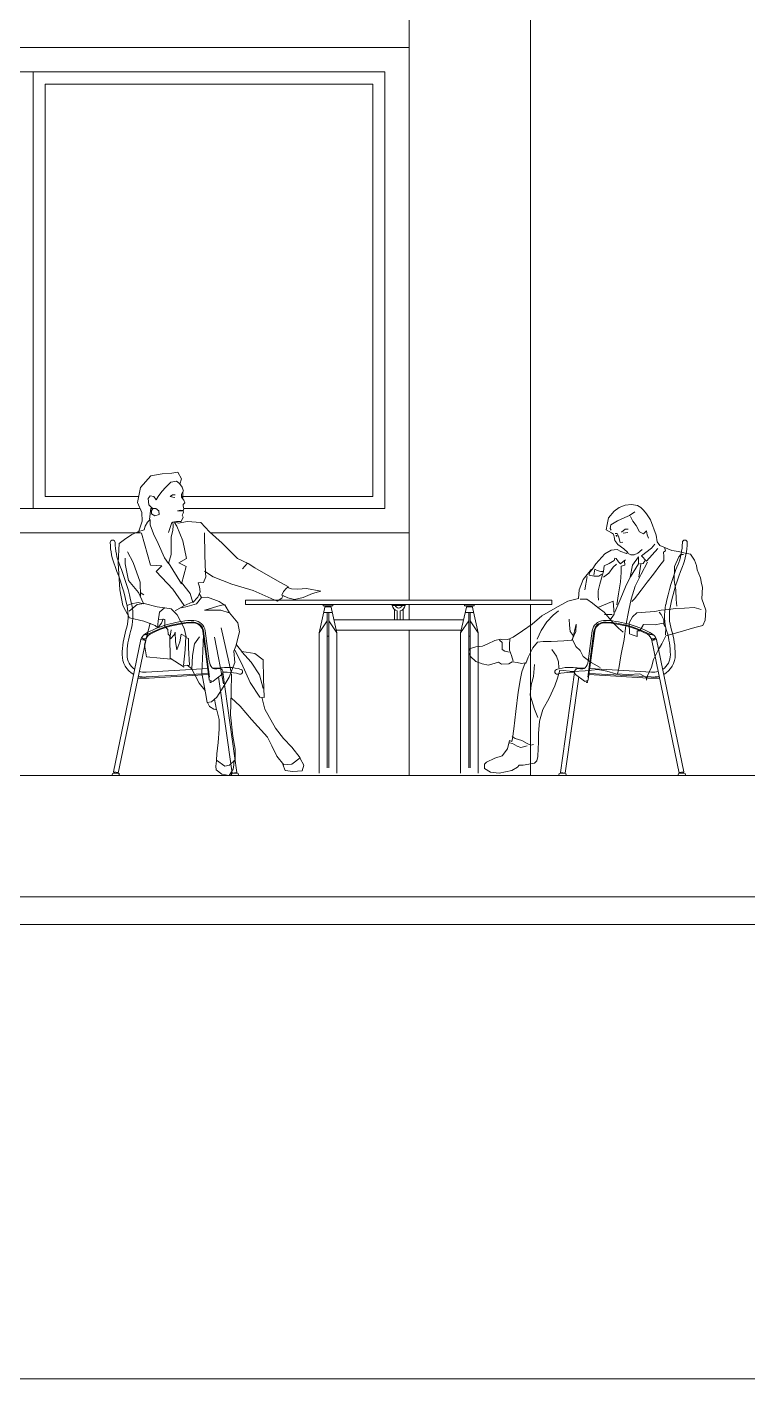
# Model space of a CAD drawing. Header units: metres. Extents: x -48 to 2360, y -1392 to 453.
# Drawn here: x 1316.73 to 1319.7, y 354.5 to 360.07 of the extents above; entities that cross this region are included whole.
import ezdxf

# ---------------------------------------------------------------- set-up
doc = ezdxf.new("R2010")
doc.units = ezdxf.units.M
doc.layers.get('0').update_dxf_attribs({"color": 200})
for name, color, linetype, lineweight in [('corte1', 211, 'Continuous', 20), ('corte2', 213, 'Continuous', 9), ('corte3', 215, 'Continuous', 5), ('Personas', 3, 'Continuous', 0)]:
    doc.layers.add(name, color=color, linetype=linetype, lineweight=lineweight)

# ---------------------------------------------------------------- blocks, each defined once
blk = doc.blocks.new('Pil401-l')
for p, q in [((-0.0187, 0.0153), (0.0941, 0.56)), ((0.1138, 0.5568), (0.094, 0.56)), ((0.1122, 0.5638), (0.1031, 0.5641)), ((0.1091, 0.562), (0.1041, 0.562)), ((0.1042, 0.5641), (0.1042, 0.5623)), ((0.1092, 0.5639), (0.1092, 0.5622)), ((0.3756, 0.3951), (0.3487, 0.5943)), ((0.3772, 0.405), (0.3517, 0.5947)), ((0.3759, 0.4706), (0.3587, 0.5956)), ((0, 0.01), (0.1138, 0.5568)), ((0.1286, 0.4018), (0.0815, 0.4018)), ((0.3694, 0.4408), (0.1151, 0.4261)), ((0.3721, 0.4209), (0.1162, 0.4061)), ((0.3724, 0.4159), (0.1286, 0.4018)), ((0.376, 0.3934), (0.3906, 0.3879)), ((0.3802, 0.3918), (0.3784, 0.3863)), ((0.4216, 0.4438), (0.3909, 0.442)), ((0.4274, 0.4168), (0.3912, 0.3883)), ((0.4159, 0.4415), (0.4074, 0.4403)), ((0.4701, 0.0098), (0.4143, 0.4065)), ((0.4497, 0.4253), (0.4317, 0.4253)), ((0.4899, 0.0126), (0.4317, 0.4246)), ((0.458, 0.4453), (0.4544, 0.4453)), ((0.3832, 0.3847), (0.3784, 0.3863)), ((0.3849, 0.39), (0.3832, 0.3847)), ((0.0001, 0), (-0.0201, 0)), ((-0.02, 0.01), (-0.01, 0.01)), ((0.0011, 0.012), (-0.0187, 0.0153)), ((-0.0177, 0.0151), (-0.0182, 0.0119)), ((-0.0182, 0.0119), (-0.0176, 0.01)), ((-0.0182, 0.0119), (-0.0067, 0.01)), ((0, 0.01), (-0.01, 0.01)), ((0.0001, 0.0122), (-0.0003, 0.0101)), ((0.0028, 0.0001), (0.0028, 0.0001)), ((0.4701, 0.0098), (0.4899, 0.0126)), ((0.4715, 0), (0.4917, 0)), ((0.4716, 0.01), (0.4816, 0.01)), ((0.4916, 0), (0.4716, 0)), ((0.4916, 0.01), (0.4816, 0.01)), ((0.4891, 0.0109), (0.4827, 0.01)), ((0.4891, 0.0109), (0.4886, 0.01)), ((0.4891, 0.0109), (0.4889, 0.0124)), ((0.4917, 0), (0.4917, 0))]:
    blk.add_line(p, q)
for centre, radius, start, end in [((-0.0227, 0.9601), 0.01, 0, 180), ((0.2479, 0.9657), 0.2806, 181.1558, 201.8805), ((0.2489, 0.9657), 0.2617, 181.1726, 202.1671), ((-0.9072, 0.5009), 0.9644, 11.8506, 21.9356), ((-0.9072, 0.5009), 0.9844, 11.8506, 21.9356), ((-0.159, 0.6579), 0.2, 343.0063, 11.8506), ((-0.159, 0.6579), 0.22, 343.0063, 11.8506), ((0.3261, 0.2016), 0.4383, 93.3502, 119.4895), ((0.3261, 0.2016), 0.4283, 93.3502, 117.0283), ((0.3261, 0.2016), 0.4313, 93.3502, 115.5369), ((0.3048, 0.3035), 0.3357, 88.715, 90.7414), ((0.3059, 0.5213), 0.111, 86.882, 92.5649), ((0.3059, 0.5368), 0.0925, 86.428, 93.0143), ((0.3091, 0.5892), 0.04, 7.3863, 86.2271), ((0.3091, 0.5892), 0.04, 7.3863, 86.2271), ((0.3091, 0.5892), 0.043, 7.3863, 86.2271), ((0.3091, 0.5892), 0.05, 7.3863, 86.2271), ((0.3091, 0.5892), 0.05, 7.3863, 86.2271), ((0.3687, 0.4966), 0.3519, 163.0063, 179.7384), ((0.3687, 0.4966), 0.3319, 163.0063, 179.7384), ((0.1291, 0.5526), 0.0358, 121.5877, 168.0563), ((0.1037, 0.5694), 0.00534, 141.4079, 263.3509), ((0.111, 0.5683), 0.0121, 88.6738, 125.68), ((0.1066, 0.5626), 0.00256, 192.8865, 347.5257), ((0.1097, 0.6188), 0.0385, 272.3589, 299.3425), ((0.1131, 0.5679), 0.00417, 258.0333, 337.7457), ((0.154, 0.5489), 0.041, 123.3762, 168.8781), ((0.2648, 0.3112), 0.3061, 114.0284, 116.4248), ((0.1081, 0.497), 0.0913, 179.2714, 241.401), ((0.1081, 0.497), 0.0713, 179.2714, 236.4431), ((0.4303, 0.479), 0.0551, 188.7895, 219.6741), ((0.1081, 0.497), 0.0913, 254.0764, 275.0885), ((0.1081, 0.497), 0.0713, 252.9043, 275.0885), ((0.3855, 0.3965), 0.01, 187.6671, 198.1485), ((0.4013, 0.4624), 0.0229, 234.1401, 285.4213), ((0.4164, 0.4262), 0.0153, 347.3281, 91.7509), ((-0.0179, 10.3592), 9.9252, 272.53827, 272.72763), ((0.4216, 0.425), 0.01, 305.1259, 347.3281), ((0.4534, 0.2641), 0.1612, 92.2429, 92.3036), ((0.4534, 0.2641), 0.1612, 72.9783, 91.3695), ((0.4534, 0.2641), 0.1812, 72.9783, 88.5456), ((0.5036, 0.4279), 0.01, 252.9783, 72.9783), ((0.381, 0.386), 0.00256, 174.4671, 329.1063), ((0.3855, 0.3965), 0.01, 301.0838, 305.1259), ((-0.02, 0.005), 0.005, 90, 270), ((0, 0.005), 0.005, 270, 90), ((0.4716, 0.005), 0.005, 90, 270), ((0.4916, 0.005), 0.005, 270, 90)]:
    blk.add_arc(centre, radius, start, end)
blk = doc.blocks.new('mu4')
at = {"layer": 'Personas', "linetype": 'Continuous'}
for p, q in [((-0.3076, 1.2329), (-0.3498, 1.1842)), ((-0.2605, 1.241), (-0.3076, 1.2329)), ((-0.2216, 1.2442), (-0.2605, 1.241)), ((-0.1956, 1.2475), (-0.2216, 1.2442)), ((-0.181, 1.2199), (-0.1956, 1.2475)), ((-0.3498, 1.1842), (-0.3628, 1.1225)), ((-0.2459, 1.1858), (-0.2622, 1.1679)), ((-0.2248, 1.2069), (-0.2459, 1.1858)), ((-0.2021, 1.2101), (-0.2248, 1.2069)), ((-0.1891, 1.2004), (-0.2021, 1.2101)), ((-0.1777, 1.1858), (-0.1891, 1.2004)), ((-0.1875, 1.1988), (-0.181, 1.2199)), ((-0.1729, 1.1696), (-0.1777, 1.1858)), ((-0.3628, 1.1225), (-0.3449, 1.0819)), ((-0.3109, 1.1501), (-0.319, 1.1387)), ((-0.319, 1.1387), (-0.3157, 1.1127)), ((-0.2946, 1.1468), (-0.3109, 1.1501)), ((-0.2849, 1.1338), (-0.2946, 1.1468)), ((-0.2768, 1.1468), (-0.2849, 1.1338)), ((-0.2622, 1.1679), (-0.2768, 1.1468)), ((-0.2183, 1.1549), (-0.2281, 1.1468)), ((-0.2281, 1.1468), (-0.2167, 1.1452)), ((-0.207, 1.1549), (-0.2183, 1.1549)), ((-0.2167, 1.1452), (-0.2086, 1.1436)), ((-0.181, 1.1566), (-0.1761, 1.1679)), ((-0.181, 1.1452), (-0.181, 1.1566)), ((-0.1713, 1.1322), (-0.181, 1.1452)), ((-0.1761, 1.1679), (-0.1761, 1.1566)), ((-0.1761, 1.1566), (-0.1761, 1.142)), ((-0.1745, 1.1144), (-0.168, 1.1209)), ((-0.168, 1.1209), (-0.1713, 1.1322)), ((-0.3449, 1.0819), (-0.3433, 1.0462)), ((-0.3157, 1.1127), (-0.2995, 1.0965)), ((-0.3125, 1.0527), (-0.3076, 1.0998)), ((-0.2995, 1.0965), (-0.3044, 1.09)), ((-0.3044, 1.09), (-0.3044, 1.0754)), ((-0.3044, 1.0754), (-0.2914, 1.0673)), ((-0.2865, 1.0981), (-0.2995, 1.0998)), ((-0.2914, 1.0673), (-0.2735, 1.0738)), ((-0.2751, 1.0884), (-0.2865, 1.0981)), ((-0.2735, 1.0738), (-0.2751, 1.0884)), ((-0.1842, 1.0916), (-0.1972, 1.0884)), ((-0.1972, 1.0884), (-0.1859, 1.0884)), ((-0.1859, 1.0884), (-0.1745, 1.0884)), ((-0.1745, 1.09), (-0.1842, 1.0916)), ((-0.1826, 1.0446), (-0.1745, 1.0624)), ((-0.1777, 1.0705), (-0.1745, 1.0786)), ((-0.1745, 1.0624), (-0.1777, 1.0705)), ((-0.1745, 1.1095), (-0.1745, 1.1144)), ((-0.1713, 1.0965), (-0.1745, 1.1095)), ((-0.1745, 1.0884), (-0.1713, 1.0965)), ((-0.1729, 1.0835), (-0.1745, 1.0884)), ((-0.1745, 1.0786), (-0.1729, 1.0835)), ((-0.3547, 1.004), (-0.3855, 0.991)), ((-0.3352, 1.0105), (-0.3612, 1.0024)), ((-0.3433, 1.0462), (-0.3563, 1.004)), ((-0.3303, 1.0251), (-0.3352, 1.0105)), ((-0.3206, 1.0413), (-0.3303, 1.0251)), ((-0.3125, 1.0494), (-0.3206, 1.0413)), ((-0.3109, 1.0527), (-0.3109, 1.03)), ((-0.3109, 1.03), (-0.2962, 0.9942)), ((-0.2346, 0.9991), (-0.2216, 1.0397)), ((-0.2232, 0.9796), (-0.2167, 1.0088)), ((-0.2216, 1.0397), (-0.2021, 1.0446)), ((-0.2151, 1.0267), (-0.2167, 1.0429)), ((-0.2167, 1.0088), (-0.2151, 1.0267)), ((-0.194, 1.0381), (-0.2118, 1.0429)), ((-0.2102, 1.0397), (-0.2005, 1.0251)), ((-0.2021, 1.0446), (-0.1826, 1.0446)), ((-0.2005, 1.0251), (-0.1761, 0.965)), ((-0.1583, 1.0446), (-0.194, 1.0381)), ((-0.1015, 1.0397), (-0.1583, 1.0446)), ((-0.0657, 1.0024), (-0.1015, 1.0397)), ((-0.4375, 0.9537), (-0.4423, 0.8741)), ((-0.4164, 0.9699), (-0.4375, 0.9537)), ((-0.3855, 0.991), (-0.4164, 0.9699)), ((-0.3612, 1.0024), (-0.3466, 0.9959)), ((-0.3466, 0.9959), (-0.3092, 0.8644)), ((-0.2962, 0.9942), (-0.2768, 0.9537)), ((-0.2768, 0.9537), (-0.2508, 0.8952)), ((-0.2232, 0.9537), (-0.2232, 0.9796)), ((-0.2232, 0.9082), (-0.2232, 0.9537)), ((-0.1761, 0.965), (-0.1599, 0.892)), ((-0.0852, 0.905), (-0.0868, 0.9975)), ((-0.0138, 0.9553), (-0.0657, 1.0024)), ((0.0495, 0.892), (-0.0138, 0.9553)), ((-0.4131, 0.8693), (-0.4131, 0.8936)), ((-0.3807, 0.8757), (-0.4034, 0.9196)), ((-0.2508, 0.8952), (-0.2346, 0.8709)), ((-0.2346, 0.8709), (-0.2232, 0.9082)), ((-0.1599, 0.892), (-0.1924, 0.8741)), ((-0.082, 0.8335), (-0.0852, 0.905)), ((0.0933, 0.8709), (0.0495, 0.892)), ((-0.4423, 0.8741), (-0.4358, 0.7621)), ((-0.4001, 0.8011), (-0.4131, 0.8693)), ((-0.3514, 0.7946), (-0.3807, 0.8757)), ((-0.3092, 0.8644), (-0.2622, 0.8611)), ((-0.2622, 0.8611), (-0.2849, 0.8384)), ((-0.2849, 0.8384), (-0.2167, 0.7654)), ((-0.181, 0.7881), (-0.2346, 0.8741)), ((-0.1924, 0.8741), (-0.1615, 0.8595)), ((-0.1615, 0.8595), (-0.181, 0.7881)), ((-0.0868, 0.84), (-0.0511, 0.8157)), ((0.0901, 0.8709), (0.0706, 0.8498)), ((0.1209, 0.853), (0.0933, 0.8709)), ((0.2248, 0.7946), (0.1209, 0.853)), ((-0.3579, 0.7524), (-0.4001, 0.8011)), ((-0.3498, 0.7361), (-0.3514, 0.7946)), ((-0.181, 0.793), (-0.1453, 0.7475)), ((-0.1128, 0.7913), (-0.0901, 0.793)), ((-0.1063, 0.7751), (-0.1128, 0.7913)), ((-0.0901, 0.793), (-0.0804, 0.8157)), ((-0.0804, 0.8157), (-0.082, 0.8335)), ((-0.0511, 0.8157), (0.0268, 0.7865)), ((0.0268, 0.7865), (0.1144, 0.7605)), ((0.2605, 0.7751), (0.2248, 0.7946)), ((-0.4358, 0.7621), (-0.4229, 0.6988)), ((-0.3384, 0.7069), (-0.3579, 0.7524)), ((-0.3514, 0.7524), (-0.3368, 0.7426)), ((-0.2167, 0.7654), (-0.1696, 0.6988)), ((-0.1453, 0.7475), (-0.1339, 0.7102)), ((-0.1339, 0.7102), (-0.1144, 0.7329)), ((-0.0982, 0.7313), (-0.1193, 0.7053)), ((-0.1144, 0.7329), (-0.1047, 0.754)), ((-0.1079, 0.7475), (-0.0982, 0.7313)), ((-0.1047, 0.754), (-0.1063, 0.7751)), ((-0.1015, 0.7313), (-0.0739, 0.7329)), ((-0.0739, 0.7329), (-0.0252, 0.715)), ((0.1144, 0.7605), (0.2135, 0.7167)), ((0.2135, 0.7167), (0.2329, 0.728)), ((0.2329, 0.741), (0.2394, 0.7556)), ((0.2378, 0.7394), (0.2329, 0.741)), ((0.2329, 0.728), (0.2378, 0.7394)), ((0.2573, 0.7297), (0.2362, 0.7394)), ((0.2394, 0.7556), (0.2524, 0.7702)), ((0.2524, 0.7702), (0.2605, 0.7751)), ((0.2557, 0.7719), (0.2719, 0.767)), ((0.2849, 0.7232), (0.2573, 0.7297)), ((0.2719, 0.767), (0.2979, 0.7654)), ((0.3206, 0.7313), (0.2849, 0.7232)), ((0.2979, 0.7654), (0.3336, 0.7686)), ((0.3595, 0.7475), (0.3206, 0.7313)), ((0.3336, 0.7686), (0.3936, 0.7572)), ((0.3936, 0.7572), (0.3595, 0.7475)), ((-0.4229, 0.6988), (-0.4115, 0.6777)), ((-0.4115, 0.6777), (-0.3953, 0.6469)), ((-0.3888, 0.7053), (-0.405, 0.6988)), ((-0.3644, 0.7021), (-0.3969, 0.6745)), ((-0.3595, 0.7102), (-0.3888, 0.7053)), ((-0.3352, 0.7069), (-0.3644, 0.7021)), ((-0.3368, 0.7053), (-0.3595, 0.7102)), ((-0.2816, 0.6923), (-0.3352, 0.7069)), ((-0.2508, 0.6891), (-0.2816, 0.6923)), ((-0.2768, 0.6339), (-0.2719, 0.6712)), ((-0.2719, 0.6712), (-0.2508, 0.6891)), ((-0.2492, 0.6891), (-0.2232, 0.6842)), ((-0.2232, 0.6842), (-0.1988, 0.6599)), ((-0.1713, 0.6972), (-0.207, 0.6761)), ((-0.1583, 0.6939), (-0.181, 0.6891)), ((-0.1339, 0.7134), (-0.1713, 0.6972)), ((-0.1193, 0.7053), (-0.1583, 0.6939)), ((-0.0187, 0.6793), (-0.0868, 0.6793)), ((-0.0219, 0.6988), (-0.0804, 0.681)), ((-0.0252, 0.715), (-0.0008, 0.6988)), ((-0.0008, 0.7021), (-0.0219, 0.6988)), ((0.0154, 0.668), (-0.0187, 0.6793)), ((-0.0008, 0.6988), (0.017, 0.668)), ((-0.3953, 0.6469), (-0.3368, 0.6339)), ((-0.3368, 0.6339), (-0.2898, 0.616)), ((-0.3109, 0.6258), (-0.3336, 0.5365)), ((-0.2898, 0.616), (-0.2784, 0.6063)), ((-0.28, 0.6063), (-0.2768, 0.6339)), ((-0.2784, 0.6063), (-0.2638, 0.6258)), ((-0.2492, 0.6404), (-0.2751, 0.642)), ((-0.2638, 0.6258), (-0.2573, 0.6436)), ((-0.2492, 0.6112), (-0.2492, 0.6404)), ((-0.1988, 0.6599), (-0.1696, 0.6047)), ((0.017, 0.668), (0.0511, 0.6274)), ((0.0511, 0.6274), (0.0576, 0.5901)), ((-0.2378, 0.5998), (-0.2492, 0.6112)), ((-0.2362, 0.5803), (-0.2378, 0.5998)), ((-0.2264, 0.5689), (-0.2362, 0.5803)), ((-0.2281, 0.4813), (-0.2297, 0.5673)), ((-0.2281, 0.5722), (-0.2232, 0.5982)), ((-0.2264, 0.5608), (-0.2281, 0.5722)), ((-0.2118, 0.5771), (-0.2264, 0.5608)), ((-0.207, 0.5884), (-0.2118, 0.5771)), ((-0.2053, 0.5495), (-0.207, 0.5884)), ((-0.1826, 0.5803), (-0.1875, 0.5478)), ((-0.1615, 0.5689), (-0.1826, 0.5803)), ((-0.1696, 0.6047), (-0.1615, 0.5689)), ((-0.1631, 0.5722), (-0.1664, 0.5154)), ((-0.1518, 0.5625), (-0.1631, 0.5657)), ((-0.1518, 0.5235), (-0.1518, 0.5625)), ((-0.1274, 0.5397), (-0.1063, 0.5689)), ((-0.0933, 0.5105), (-0.0901, 0.5787)), ((-0.0284, 0.4829), (-0.0446, 0.5673)), ((0.0235, 0.4229), (-0.017, 0.6063)), ((0.0576, 0.5901), (0.043, 0.53)), ((-0.3336, 0.5365), (-0.3255, 0.4862)), ((-0.2005, 0.5154), (-0.2053, 0.5495)), ((-0.1875, 0.5478), (-0.2005, 0.5154)), ((-0.1664, 0.5154), (-0.1729, 0.4505)), ((-0.1485, 0.4521), (-0.1518, 0.5235)), ((-0.1355, 0.4927), (-0.1274, 0.5397)), ((-0.0966, 0.4196), (-0.0933, 0.5105)), ((0.043, 0.53), (0.0349, 0.5105)), ((0.0349, 0.5105), (0.0381, 0.4634)), ((0.0381, 0.5138), (0.0657, 0.4602)), ((0.0674, 0.5089), (0.0463, 0.5365)), ((0.1209, 0.5008), (0.0674, 0.5089)), ((0.0674, 0.5073), (0.1063, 0.4651)), ((-0.3255, 0.4862), (-0.2686, 0.4813)), ((-0.2686, 0.4813), (-0.2232, 0.4764)), ((-0.1696, 0.444), (-0.2281, 0.4813)), ((-0.1729, 0.4505), (-0.1485, 0.4521)), ((-0.1388, 0.4375), (-0.1583, 0.4521)), ((-0.1388, 0.4358), (-0.1355, 0.4927)), ((-0.0073, 0.3758), (-0.0284, 0.4829)), ((0.0381, 0.4634), (0.0154, 0.4034)), ((0.0657, 0.4602), (0.1015, 0.3807)), ((0.1063, 0.4651), (0.1404, 0.4131)), ((0.155, 0.4748), (0.1209, 0.5008)), ((0.1566, 0.3969), (0.155, 0.4748)), ((-0.1079, 0.3774), (-0.1388, 0.4358)), ((-0.082, 0.3384), (-0.0966, 0.4196)), ((0.0154, 0.4034), (-0.0089, 0.3612)), ((0.0235, 0.3401), (0.0252, 0.4164)), ((0.1404, 0.4131), (0.155, 0.3563)), ((0.1599, 0.319), (0.1566, 0.3969)), ((-0.0852, 0.3498), (-0.1079, 0.3774)), ((-0.0755, 0.2979), (-0.082, 0.3384)), ((-0.0089, 0.3612), (-0.0349, 0.3206)), ((0.0203, 0.2475), (0.0235, 0.3401)), ((0.1015, 0.3807), (0.142, 0.3206)), ((-0.0576, 0.3011), (-0.0755, 0.2979)), ((-0.0739, 0.2979), (-0.0657, 0.2816)), ((-0.0657, 0.2816), (-0.0479, 0.2703)), ((-0.0349, 0.3206), (-0.0576, 0.3011)), ((-0.0365, 0.2686), (-0.0446, 0.3125)), ((0.0235, 0.3173), (0.0609, 0.2833)), ((0.0609, 0.2833), (0.1079, 0.2281)), ((0.142, 0.3206), (0.1599, 0.319)), ((0.1631, 0.2703), (0.1502, 0.3206)), ((-0.0479, 0.2703), (-0.0365, 0.2686)), ((-0.0349, 0.267), (-0.0252, 0.2281)), ((-0.0252, 0.2281), (-0.0252, 0.1891)), ((0.03, 0.1599), (0.0203, 0.2475)), ((0.1079, 0.2281), (0.1729, 0.155)), ((0.207, 0.1924), (0.1631, 0.2703)), ((-0.0252, 0.1891), (-0.03, 0.1339)), ((0.2394, 0.1502), (0.207, 0.1924)), ((-0.03, 0.1339), (-0.0349, 0.0868)), ((0.0398, 0.1063), (0.03, 0.1599)), ((0.1729, 0.155), (0.1907, 0.1193)), ((0.1907, 0.1193), (0.2118, 0.0771)), ((0.2735, 0.1144), (0.2394, 0.1502)), ((0.3076, 0.0706), (0.2735, 0.1144)), ((-0.0365, 0.0576), (-0.0398, 0.0365)), ((-0.0349, 0.0868), (-0.0365, 0.0609)), ((-0.0365, 0.0609), (-0.0024, 0.0365)), ((0.017, 0.0398), (0.0398, 0.0625)), ((0.0349, 0.0414), (0.0365, 0.0609)), ((0.0398, 0.0625), (0.0398, 0.1063)), ((0.2118, 0.0771), (0.2411, 0.0414)), ((0.2735, 0.0446), (0.3076, 0.0706)), ((0.3238, 0.0398), (0.3076, 0.0674)), ((-0.0398, 0.0365), (-0.0381, 0.0203)), ((-0.0381, 0.0203), (-0.0154, 0.0024)), ((-0.0154, 0.0024), (0.0154, -0.0024)), ((-0.0024, 0.0365), (0.017, 0.0398)), ((0.0154, -0.0024), (0.0317, 0.0235)), ((0.0317, 0.0235), (0.0349, 0.0414)), ((0.2362, 0.043), (0.2459, 0.0187)), ((0.2411, 0.0414), (0.2735, 0.0446)), ((0.2459, 0.0187), (0.2784, 0.0138)), ((0.2784, 0.0138), (0.3157, 0.017)), ((0.3157, 0.017), (0.3238, 0.0398))]:
    blk.add_line(p, q, dxfattribs=at)
blk = doc.blocks.new('pers9')
at = {"layer": 'Personas', "linetype": 'Continuous'}
for p, q in [((-0.0338, 0.6714), (-0.0577, 0.6444)), ((-0.0134, 0.6866), (-0.0338, 0.6714)), ((0.0112, 0.696), (-0.0134, 0.6866)), ((0.0381, 0.6994), (0.0112, 0.696)), ((0.0293, 0.6536), (0.0517, 0.6689)), ((0.0618, 0.6943), (0.0381, 0.6994)), ((0.0762, 0.6872), (0.0618, 0.6943)), ((0.0872, 0.6761), (0.0762, 0.6872)), ((0.1002, 0.6606), (0.0872, 0.6761)), ((-0.0624, 0.6164), (-0.0665, 0.5943)), ((-0.0577, 0.6444), (-0.0624, 0.6164)), ((-0.0509, 0.5998), (-0.0478, 0.6154)), ((-0.0478, 0.6154), (-0.02, 0.6312)), ((-0.02, 0.6312), (0.01, 0.6449)), ((0.01, 0.6449), (0.0293, 0.6536)), ((0.0331, 0.6499), (0.0434, 0.6306)), ((0.0434, 0.6306), (0.057, 0.6119)), ((0.1165, 0.636), (0.1002, 0.6606)), ((0.1396, 0.5728), (0.1165, 0.636)), ((-0.0665, 0.5943), (-0.0454, 0.5826)), ((-0.046, 0.5928), (-0.0509, 0.5998)), ((-0.0454, 0.5826), (-0.0368, 0.5762)), ((-0.0368, 0.5762), (-0.034, 0.5655)), ((-0.034, 0.5655), (-0.0307, 0.5505)), ((-0.0293, 0.5801), (-0.0212, 0.5801)), ((-0.0265, 0.5712), (-0.0211, 0.5712)), ((-0.0211, 0.5712), (-0.0243, 0.5669)), ((-0.0212, 0.5801), (-0.0158, 0.5689)), ((-0.0158, 0.5689), (-0.0092, 0.5425)), ((-0.003, 0.5856), (0.0109, 0.597)), ((0.0228, 0.5832), (0.004, 0.5803)), ((0.0109, 0.597), (0.0233, 0.5977)), ((0.057, 0.6119), (0.0712, 0.5862)), ((0.0712, 0.5862), (0.0869, 0.5778)), ((0.0869, 0.5778), (0.0991, 0.5902)), ((0.0991, 0.5902), (0.1019, 0.5746)), ((0.1019, 0.5746), (0.1074, 0.5602)), ((0.143, 0.5449), (0.1396, 0.5728)), ((-0.0465, 0.5111), (-0.0716, 0.4959)), ((-0.0218, 0.5135), (-0.0465, 0.5111)), ((-0.0307, 0.5505), (-0.0192, 0.5339)), ((-0.0067, 0.5055), (-0.0218, 0.5135)), ((-0.0192, 0.5339), (0.0062, 0.5164)), ((-0.0092, 0.5425), (0.0018, 0.5433)), ((0.0171, 0.4971), (-0.0067, 0.5055)), ((0.0062, 0.5164), (0.0219, 0.5009)), ((0.0635, 0.4989), (0.0814, 0.5139)), ((0.0784, 0.4879), (0.1198, 0.5187)), ((0.099, 0.465), (0.1465, 0.5175)), ((0.1198, 0.5187), (0.1336, 0.5349)), ((0.155, 0.5299), (0.143, 0.5449)), ((0.2035, 0.5099), (0.155, 0.5299)), ((0.1772, 0.5086), (0.1692, 0.5021)), ((0.1692, 0.5021), (0.1714, 0.4854)), ((0.1738, 0.5225), (0.1772, 0.5086)), ((0.2309, 0.5058), (0.2035, 0.5099)), ((0.2584, 0.499), (0.2309, 0.5058)), ((-0.1095, 0.4542), (-0.1249, 0.4315)), ((-0.0967, 0.4677), (-0.1095, 0.4542)), ((-0.0716, 0.4959), (-0.0967, 0.4677)), ((-0.0745, 0.4464), (-0.0775, 0.4233)), ((-0.0546, 0.4552), (-0.0745, 0.4464)), ((-0.0332, 0.4682), (-0.0546, 0.4552)), ((-0.0379, 0.4413), (-0.024, 0.4527)), ((-0.0306, 0.4779), (-0.0332, 0.4682)), ((-0.0252, 0.4769), (-0.0306, 0.4779)), ((-0.0155, 0.4625), (-0.0252, 0.4769)), ((-0.0079, 0.455), (-0.0155, 0.4625)), ((0.0039, 0.4642), (-0.0079, 0.455)), ((-0.0051, 0.4453), (0.0099, 0.4487)), ((0.013, 0.4707), (0.0039, 0.4642)), ((0.0099, 0.4487), (0.0087, 0.4664)), ((0.0219, 0.5009), (0.0171, 0.4971)), ((0.0244, 0.4972), (0.0348, 0.4914)), ((0.0318, 0.3999), (0.0422, 0.4495)), ((0.0659, 0.4546), (0.0336, 0.4014)), ((0.0348, 0.4914), (0.0486, 0.492)), ((0.0422, 0.4495), (0.0666, 0.483)), ((0.0486, 0.492), (0.0635, 0.4989)), ((0.0666, 0.483), (0.0659, 0.4546)), ((0.076, 0.4524), (0.0684, 0.3991)), ((0.0851, 0.4557), (0.0701, 0.454)), ((0.1034, 0.4612), (0.0774, 0.4121)), ((0.0784, 0.4879), (0.099, 0.465)), ((0.0931, 0.4665), (0.0851, 0.4557)), ((0.1551, 0.4471), (0.1279, 0.4125)), ((0.1716, 0.4688), (0.1551, 0.4471)), ((0.1714, 0.4854), (0.1716, 0.4688)), ((0.2333, 0.4832), (0.2153, 0.4428)), ((0.2413, 0.493), (0.2333, 0.4832)), ((0.252, 0.493), (0.2413, 0.493)), ((0.2805, 0.4949), (0.2584, 0.499)), ((0.2968, 0.4697), (0.2805, 0.4949)), ((0.3061, 0.4472), (0.2968, 0.4697)), ((0.3079, 0.43), (0.3061, 0.4472)), ((-0.1611, 0.3903), (-0.1774, 0.3478)), ((-0.1276, 0.4325), (-0.1611, 0.3903)), ((-0.1451, 0.4018), (-0.1543, 0.3479)), ((-0.1355, 0.4185), (-0.137, 0.4072)), ((-0.137, 0.4072), (-0.1166, 0.4036)), ((-0.1249, 0.4315), (-0.1355, 0.4185)), ((-0.1182, 0.4084), (-0.1141, 0.4326)), ((-0.1166, 0.4036), (-0.0967, 0.4038)), ((-0.1141, 0.4326), (-0.1033, 0.4263)), ((-0.1033, 0.4263), (-0.0888, 0.4232)), ((-0.0967, 0.4038), (-0.0849, 0.4119)), ((-0.0838, 0.4044), (-0.0932, 0.3705)), ((-0.0888, 0.4232), (-0.0775, 0.4233)), ((-0.0775, 0.4233), (-0.0838, 0.4044)), ((-0.0773, 0.3996), (-0.0554, 0.4164)), ((-0.0554, 0.4164), (-0.0379, 0.4413)), ((-0.0078, 0.3808), (-0.0054, 0.4184)), ((-0.0054, 0.4184), (-0.0051, 0.4453)), ((0.0133, 0.36), (0.0318, 0.3999)), ((0.0774, 0.4121), (0.0525, 0.363)), ((0.1279, 0.4125), (0.1024, 0.3795)), ((0.2153, 0.4428), (0.2136, 0.3858)), ((0.3227, 0.3963), (0.3079, 0.43)), ((0.3266, 0.3732), (0.3227, 0.3963)), ((-0.1774, 0.3478), (-0.1809, 0.3122)), ((-0.0932, 0.3705), (-0.1, 0.343)), ((-0.1, 0.343), (-0.0998, 0.322)), ((-0.016, 0.3307), (-0.0078, 0.3808)), ((-0.0062, 0.3136), (0.0133, 0.36)), ((0.0525, 0.363), (0.0357, 0.3086)), ((0.0774, 0.3465), (0.0502, 0.3108)), ((0.1024, 0.3795), (0.0774, 0.3465)), ((0.2136, 0.3858), (0.2204, 0.3466)), ((0.2204, 0.3466), (0.2212, 0.3079)), ((0.3299, 0.3576), (0.3266, 0.3732)), ((0.3271, 0.3098), (0.3299, 0.3576)), ((-0.2249, 0.3001), (-0.2774, 0.2722)), ((-0.1809, 0.3122), (-0.2249, 0.3001)), ((-0.147, 0.3088), (-0.1734, 0.3085)), ((-0.1232, 0.2917), (-0.147, 0.3088)), ((-0.1005, 0.2742), (-0.1232, 0.2917)), ((-0.1005, 0.2742), (-0.0378, 0.3005)), ((-0.0998, 0.322), (-0.0981, 0.3048)), ((-0.0378, 0.3005), (-0.0331, 0.2473)), ((-0.0316, 0.2554), (-0.0062, 0.3136)), ((-0.0227, 0.2861), (-0.016, 0.3307)), ((0.0357, 0.3086), (0.027, 0.2639)), ((0.0502, 0.3108), (0.039, 0.2995)), ((0.2212, 0.3079), (0.2241, 0.2794)), ((0.3441, 0.2637), (0.3271, 0.3098)), ((-0.3325, 0.2406), (-0.372, 0.2054)), ((-0.2774, 0.2722), (-0.3325, 0.2406)), ((-0.3108, 0.2155), (-0.2847, 0.2426)), ((-0.2847, 0.2426), (-0.2638, 0.2605)), ((-0.2177, 0.2012), (-0.2195, 0.2265)), ((-0.0751, 0.2556), (-0.1005, 0.2742)), ((-0.055, 0.2305), (-0.0751, 0.2556)), ((-0.074, 0.2454), (-0.0417, 0.2456)), ((-0.0377, 0.2112), (-0.055, 0.2305)), ((-0.0331, 0.2473), (-0.0523, 0.2208)), ((0.027, 0.2639), (0.0146, 0.2004)), ((0.0412, 0.2355), (0.0274, 0.2107)), ((0.0593, 0.2518), (0.0412, 0.2355)), ((0.0958, 0.2547), (0.0593, 0.2518)), ((0.134, 0.2577), (0.0958, 0.2547)), ((0.1597, 0.2639), (0.134, 0.2577)), ((0.1604, 0.245), (0.1517, 0.2547)), ((0.1914, 0.2668), (0.1597, 0.2639)), ((0.1703, 0.2231), (0.1604, 0.245)), ((0.1709, 0.2053), (0.1703, 0.2231)), ((0.2172, 0.2708), (0.1914, 0.2668)), ((0.2559, 0.2716), (0.2172, 0.2708)), ((0.2967, 0.2741), (0.2559, 0.2716)), ((0.3248, 0.2657), (0.2967, 0.2741)), ((0.3407, 0.2223), (0.3441, 0.2637)), ((-0.4121, 0.1777), (-0.4495, 0.1521)), ((-0.372, 0.2054), (-0.4121, 0.1777)), ((-0.3516, 0.1437), (-0.3347, 0.1799)), ((-0.3347, 0.1799), (-0.3108, 0.2155)), ((-0.2153, 0.176), (-0.2177, 0.2012)), ((-0.2034, 0.1594), (-0.2153, 0.176)), ((-0.1922, 0.1751), (-0.2081, 0.14)), ((-0.2059, 0.1427), (-0.1898, 0.2063)), ((-0.1898, 0.2063), (-0.1922, 0.1751)), ((-0.0165, 0.1899), (-0.0377, 0.2112)), ((0.004, 0.1729), (-0.0165, 0.1899)), ((0.0146, 0.2004), (0.008, 0.1422)), ((0.0274, 0.2107), (0.0299, 0.1666)), ((0.0604, 0.1787), (0.0717, 0.1788)), ((0.0611, 0.1556), (0.0604, 0.1787)), ((0.0717, 0.1788), (0.0871, 0.2042)), ((0.0871, 0.2042), (0.1355, 0.2024)), ((0.1355, 0.2024), (0.1618, 0.209)), ((0.1618, 0.209), (0.1758, 0.2054)), ((0.1753, 0.1968), (0.1709, 0.2053)), ((0.1758, 0.2054), (0.1759, 0.1941)), ((0.1796, 0.1925), (0.1777, 0.1624)), ((0.1788, 0.1581), (0.2379, 0.1736)), ((0.2379, 0.1736), (0.2985, 0.1924)), ((0.2985, 0.1924), (0.3317, 0.2007)), ((0.3317, 0.2007), (0.3407, 0.2223)), ((-0.6035, 0.1122), (-0.6319, 0.1039)), ((-0.5766, 0.1151), (-0.6035, 0.1122)), ((-0.5552, 0.1249), (-0.5766, 0.1151)), ((-0.5257, 0.1381), (-0.5552, 0.1249)), ((-0.5027, 0.1436), (-0.5257, 0.1381)), ((-0.5064, 0.1404), (-0.495, 0.1297)), ((-0.4946, 0.1405), (-0.5027, 0.1436)), ((-0.495, 0.1297), (-0.4949, 0.1184)), ((-0.4949, 0.1184), (-0.4948, 0.1007)), ((-0.4715, 0.1428), (-0.4946, 0.1405)), ((-0.4495, 0.1521), (-0.4715, 0.1428)), ((-0.4654, 0.1219), (-0.464, 0.145)), ((-0.4647, 0.0988), (-0.4654, 0.1219)), ((-0.3504, 0.1314), (-0.3685, 0.1076)), ((-0.3263, 0.1342), (-0.3504, 0.1314)), ((-0.2935, 0.1345), (-0.3263, 0.1342)), ((-0.2419, 0.1371), (-0.2935, 0.1345)), ((-0.2081, 0.14), (-0.2419, 0.1371)), ((-0.1923, 0.1138), (-0.2059, 0.1427)), ((-0.1744, 0.0978), (-0.1923, 0.1138)), ((0.008, 0.1422), (-0.006, 0.0755)), ((0.0299, 0.1666), (0.0364, 0.1629)), ((0.0364, 0.1629), (0.0611, 0.1556)), ((0.1481, 0.0987), (0.1624, 0.1246)), ((0.1624, 0.1246), (0.1788, 0.1581)), ((-0.6319, 0.1039), (-0.6329, 0.0883)), ((-0.6329, 0.0883), (-0.6258, 0.0722)), ((-0.6258, 0.0722), (-0.6035, 0.0514)), ((-0.4948, 0.1007), (-0.484, 0.0943)), ((-0.484, 0.0943), (-0.4668, 0.0907)), ((-0.4575, 0.0768), (-0.4647, 0.0988)), ((-0.4498, 0.0537), (-0.4575, 0.0768)), ((-0.3876, 0.0698), (-0.3981, 0.0439)), ((-0.3685, 0.1076), (-0.3876, 0.0698)), ((-0.2715, 0.0745), (-0.2905, 0.1017)), ((-0.2627, 0.0504), (-0.2715, 0.0745)), ((-0.1613, 0.0726), (-0.1744, 0.0978)), ((-0.1288, 0.0471), (-0.1613, 0.0726)), ((-0.006, 0.0755), (-0.0152, 0.0227)), ((0.1197, 0.0286), (0.128, 0.0604)), ((0.128, 0.0604), (0.1481, 0.0987)), ((-0.6035, 0.0514), (-0.5782, 0.042)), ((-0.5782, 0.042), (-0.5518, 0.0373)), ((-0.5518, 0.0373), (-0.5105, 0.0489)), ((-0.5105, 0.0489), (-0.4981, 0.041)), ((-0.4981, 0.041), (-0.4686, 0.0428)), ((-0.4686, 0.0428), (-0.4541, 0.0505)), ((-0.4541, 0.0505), (-0.4331, 0.0479)), ((-0.4331, 0.0479), (-0.4164, 0.0438)), ((-0.4145, 0.0088), (-0.4202, -0.0175)), ((-0.4164, 0.0438), (-0.4003, 0.046)), ((-0.4003, 0.046), (-0.4145, 0.0088)), ((-0.3615, 0.0394), (-0.366, -0.0101)), ((-0.2676, -0.0163), (-0.2571, 0.0155)), ((-0.2615, 0.0262), (-0.2627, 0.0504)), ((-0.2571, 0.0155), (-0.2044, 0.0105)), ((-0.2044, 0.0105), (-0.1538, 0.013)), ((-0.1538, 0.013), (-0.1012, 0.0183)), ((-0.0916, 0.0275), (-0.1288, 0.0471)), ((-0.1012, 0.0183), (-0.0641, 0.0116)), ((-0.0641, 0.0116), (-0.0269, 0.0011)), ((-0.0269, 0.0011), (0.0269, -0.0011)), ((-0.0152, 0.0227), (-0.0199, 0.0017)), ((0.0269, -0.0011), (0.072, 0.0014)), ((0.072, 0.0014), (0.1001, -0.014)), ((0.1033, -0.0075), (0.1197, 0.0286)), ((-0.4202, -0.0175), (-0.4289, -0.0746)), ((-0.3765, -0.0441), (-0.3794, -0.0866)), ((-0.366, -0.0101), (-0.3765, -0.0441)), ((-0.3013, -0.0994), (-0.2781, -0.0487)), ((-0.2781, -0.0487), (-0.2676, -0.0163)), ((0.1001, -0.014), (0.1002, -0.0247)), ((0.1002, -0.0247), (0.1033, -0.0075)), ((-0.4289, -0.0746), (-0.439, -0.1548)), ((-0.3794, -0.0866), (-0.3617, -0.1439)), ((-0.3284, -0.1458), (-0.3013, -0.0994)), ((-0.439, -0.1548), (-0.4471, -0.2263)), ((-0.3617, -0.1439), (-0.348, -0.1788)), ((-0.3414, -0.1938), (-0.3284, -0.1458)), ((-0.3459, -0.2443), (-0.3414, -0.1938)), ((-0.4655, -0.2732), (-0.4733, -0.3082)), ((-0.4553, -0.278), (-0.4655, -0.2732)), ((-0.4522, -0.2651), (-0.4553, -0.278)), ((-0.4549, -0.2576), (-0.4414, -0.2661)), ((-0.4471, -0.2263), (-0.4522, -0.2651)), ((-0.4414, -0.2661), (-0.415, -0.2739)), ((-0.415, -0.2739), (-0.3923, -0.2861)), ((-0.3461, -0.2814), (-0.3459, -0.2443)), ((-0.4733, -0.3082), (-0.4957, -0.3374)), ((-0.4649, -0.2829), (-0.4525, -0.2866)), ((-0.4525, -0.2866), (-0.4342, -0.2977)), ((-0.4342, -0.2977), (-0.418, -0.303)), ((-0.418, -0.303), (-0.3923, -0.2952)), ((-0.3923, -0.2861), (-0.3778, -0.2924)), ((-0.3778, -0.2924), (-0.3665, -0.2897)), ((-0.3484, -0.339), (-0.347, -0.3073)), ((-0.347, -0.3073), (-0.3461, -0.2814)), ((-0.5605, -0.3627), (-0.5685, -0.3708)), ((-0.5685, -0.3708), (-0.5684, -0.3896)), ((-0.5684, -0.3896), (-0.543, -0.4039)), ((-0.5252, -0.3463), (-0.5605, -0.3627)), ((-0.4957, -0.3374), (-0.5252, -0.3463)), ((-0.4554, -0.3968), (-0.4324, -0.3837)), ((-0.4324, -0.3837), (-0.426, -0.3751)), ((-0.426, -0.3751), (-0.4083, -0.3749)), ((-0.4083, -0.3749), (-0.3857, -0.3715)), ((-0.3857, -0.3715), (-0.3616, -0.367)), ((-0.3616, -0.367), (-0.352, -0.3578)), ((-0.352, -0.3578), (-0.3484, -0.339)), ((-0.543, -0.4039), (-0.5075, -0.408)), ((-0.5075, -0.408), (-0.4554, -0.3968))]:
    blk.add_line(p, q, dxfattribs=at)

msp = doc.modelspace()

# ---------------------------------------------------------------- linework, layer by layer
at = {"layer": 'corte1', "ltscale": 7, "transparency": 33554687}
msp.add_line((1313.2964, 356.9885), (1323.8599, 356.9885), dxfattribs=at)
msp.add_lwpolyline([(1344.3611, 354.5013), (1293.0905, 354.5013), (1293.0905, 356.4905)], dxfattribs=at)
at = {"layer": 'corte2', "ltscale": 7, "transparency": 33554687}
for p, q in [((1313.7541, 359.9885), (1318.3041, 359.9885)), ((1316.1994, 357.9885), (1317.1966, 357.9885)), ((1317.4865, 357.9885), (1318.3041, 357.9885))]:
    msp.add_line(p, q, dxfattribs=at)
at = {"layer": 'corte2', "transparency": 33554687}
for p, q in [((1317.6296, 357.7088), (1317.6296, 357.6958)), ((1317.6316, 357.7108), (1318.1372, 357.7108)), ((1317.6316, 357.6938), (1318.1372, 357.6938)), ((1317.9584, 357.6874), (1317.9331, 357.5761)), ((1317.9496, 357.6938), (1317.9496, 357.6874)), ((1317.9496, 357.6874), (1317.9896, 357.6874)), ((1317.9575, 357.6834), (1317.9817, 357.6834)), ((1318.0061, 357.5761), (1317.9808, 357.6874)), ((1317.9896, 357.6938), (1317.9896, 357.6874)), ((1318.1372, 357.7108), (1318.2613, 357.7108)), ((1318.1372, 357.6938), (1318.2613, 357.6938)), ((1318.2343, 357.6938), (1318.2343, 357.6898)), ((1318.2343, 357.6938), (1318.2343, 357.6938)), ((1318.2343, 357.6898), (1318.2613, 357.6898)), ((1318.2433, 357.6737), (1318.2433, 357.6298)), ((1318.3854, 357.7108), (1318.2613, 357.7108)), ((1318.3854, 357.6938), (1318.2613, 357.6938)), ((1318.2883, 357.6898), (1318.2613, 357.6898)), ((1318.2793, 357.6737), (1318.2793, 357.6298)), ((1318.2883, 357.6938), (1318.2883, 357.6898)), ((1318.8909, 357.7108), (1318.3854, 357.7108)), ((1318.8909, 357.6938), (1318.3854, 357.6938)), ((1318.5164, 357.5761), (1318.5417, 357.6874)), ((1318.5329, 357.6938), (1318.5329, 357.6874)), ((1318.5729, 357.6874), (1318.5329, 357.6874)), ((1318.565, 357.6834), (1318.5408, 357.6834)), ((1318.5641, 357.6874), (1318.5894, 357.5761)), ((1318.5729, 357.6938), (1318.5729, 357.6874)), ((1318.8929, 357.7088), (1318.8929, 357.6958)), ((1317.9331, 357.5761), (1317.9666, 357.6264)), ((1317.9523, 357.6608), (1317.9869, 357.6608)), ((1317.9666, 357.6608), (1317.9666, 357.0198)), ((1317.9726, 357.6608), (1317.9726, 357.0198)), ((1318.0061, 357.5761), (1317.9726, 357.6264)), ((1317.9939, 357.6298), (1318.1372, 357.6298)), ((1318.1372, 357.6298), (1318.2613, 357.6298)), ((1318.2553, 357.6675), (1318.2553, 357.6298)), ((1318.3854, 357.6298), (1318.2613, 357.6298)), ((1318.2673, 357.6675), (1318.2673, 357.6298)), ((1318.5286, 357.6298), (1318.3854, 357.6298)), ((1318.5164, 357.5761), (1318.5499, 357.6264)), ((1318.5702, 357.6608), (1318.5357, 357.6608)), ((1318.5499, 357.6608), (1318.5499, 357.0198)), ((1318.5559, 357.6608), (1318.5559, 357.0198)), ((1318.5894, 357.5761), (1318.5559, 357.6264)), ((1317.9331, 357.5761), (1317.9331, 356.9985)), ((1317.9666, 357.5627), (1317.9726, 357.5627)), ((1318.0034, 357.5878), (1318.1372, 357.5878)), ((1318.0061, 357.5761), (1318.0061, 356.9985)), ((1318.1372, 357.5878), (1318.2613, 357.5878)), ((1318.3854, 357.5878), (1318.2613, 357.5878)), ((1318.5191, 357.5878), (1318.3854, 357.5878)), ((1318.5164, 357.5761), (1318.5164, 356.9985)), ((1318.5559, 357.5627), (1318.5499, 357.5627)), ((1318.5894, 357.5761), (1318.5894, 356.9985))]:
    msp.add_line(p, q, dxfattribs=at)
at = {"layer": 'corte2', "ltscale": 7, "transparency": 33554687}
for points in [[(1318.3041, 361.9885), (1318.3041, 357.7108)], [(1318.8041, 361.9885), (1318.8041, 357.7108)], [(1318.3041, 359.9885), (1318.3041, 357.9885)], [(1318.3041, 357.6938), (1318.3041, 357.6298)], [(1318.8041, 357.6938), (1318.8041, 356.9885)], [(1318.3041, 357.5878), (1318.3041, 356.9885)], [(1323.8599, 356.4885), (1313.2964, 356.4885)], [(1343.0544, 356.3747), (1313.2964, 356.3747)]]:
    msp.add_lwpolyline(points, dxfattribs=at)
at = {"layer": 'corte2', "transparency": 33554687}
for centre, radius, start, end in [((1317.6316, 357.7088), 0.002, 90, 180), ((1317.6316, 357.6958), 0.002, 180, 270), ((1318.2613, 357.6938), 0.027, 188.5196, 257.1611), ((1318.2613, 357.6938), 0.015, 195.466, 344.534), ((1318.2613, 357.6938), 0.027, 282.8402, 351.4804), ((1318.8909, 357.7088), 0.002, 0, 90), ((1318.8909, 357.6958), 0.002, 270, 0)]:
    msp.add_arc(centre, radius, start, end, dxfattribs=at)
at = {"layer": 'corte3', "ltscale": 7, "transparency": 33554687}
for p, q in [((1316.8041, 359.8385), (1318.1541, 359.8385)), ((1316.8041, 358.1385), (1317.1894, 358.1385)), ((1317.3659, 358.1385), (1318.1541, 358.1385))]:
    msp.add_line(p, q, dxfattribs=at)
for points in [[(1316.2036, 358.0885), (1316.7541, 358.0885), (1316.7541, 359.8385), (1316.7541, 359.8885), (1315.3041, 359.8885), (1315.3041, 359.8385), (1315.3041, 358.1385), (1315.3041, 358.0885), (1315.7439, 358.0885)], [(1317.3754, 358.0885), (1318.2041, 358.0885), (1318.2041, 359.8385), (1318.2041, 359.8885), (1316.7541, 359.8885), (1316.7541, 359.8385), (1316.7541, 358.1385), (1316.7541, 358.0885), (1317.1951, 358.0885)], [(1316.8041, 359.8385), (1316.8041, 358.1385)], [(1318.1541, 359.8385), (1318.1541, 358.1385)], [(1317.2391, 358.0885), (1317.2611, 358.0885)]]:
    msp.add_lwpolyline(points, dxfattribs=at)

# ---------------------------------------------------------------- block references
at = {"layer": 'corte2', "transparency": 33554687}
msp.add_blockref('Pil401-l', (1317.1046, 356.9885), dxfattribs=at)
at = {"layer": 'corte2', "transparency": 33554687, "xscale": -1}
msp.add_blockref('Pil401-l', (1319.4179, 356.9885), dxfattribs=at)
at = {"layer": 'corte3', "transparency": 33554687}
for name, p in [('mu4', (1317.5469, 356.991)), ('pers9', (1319.1831, 357.4065))]:
    msp.add_blockref(name, p, dxfattribs=at)

doc.saveas('drawing.dxf')
